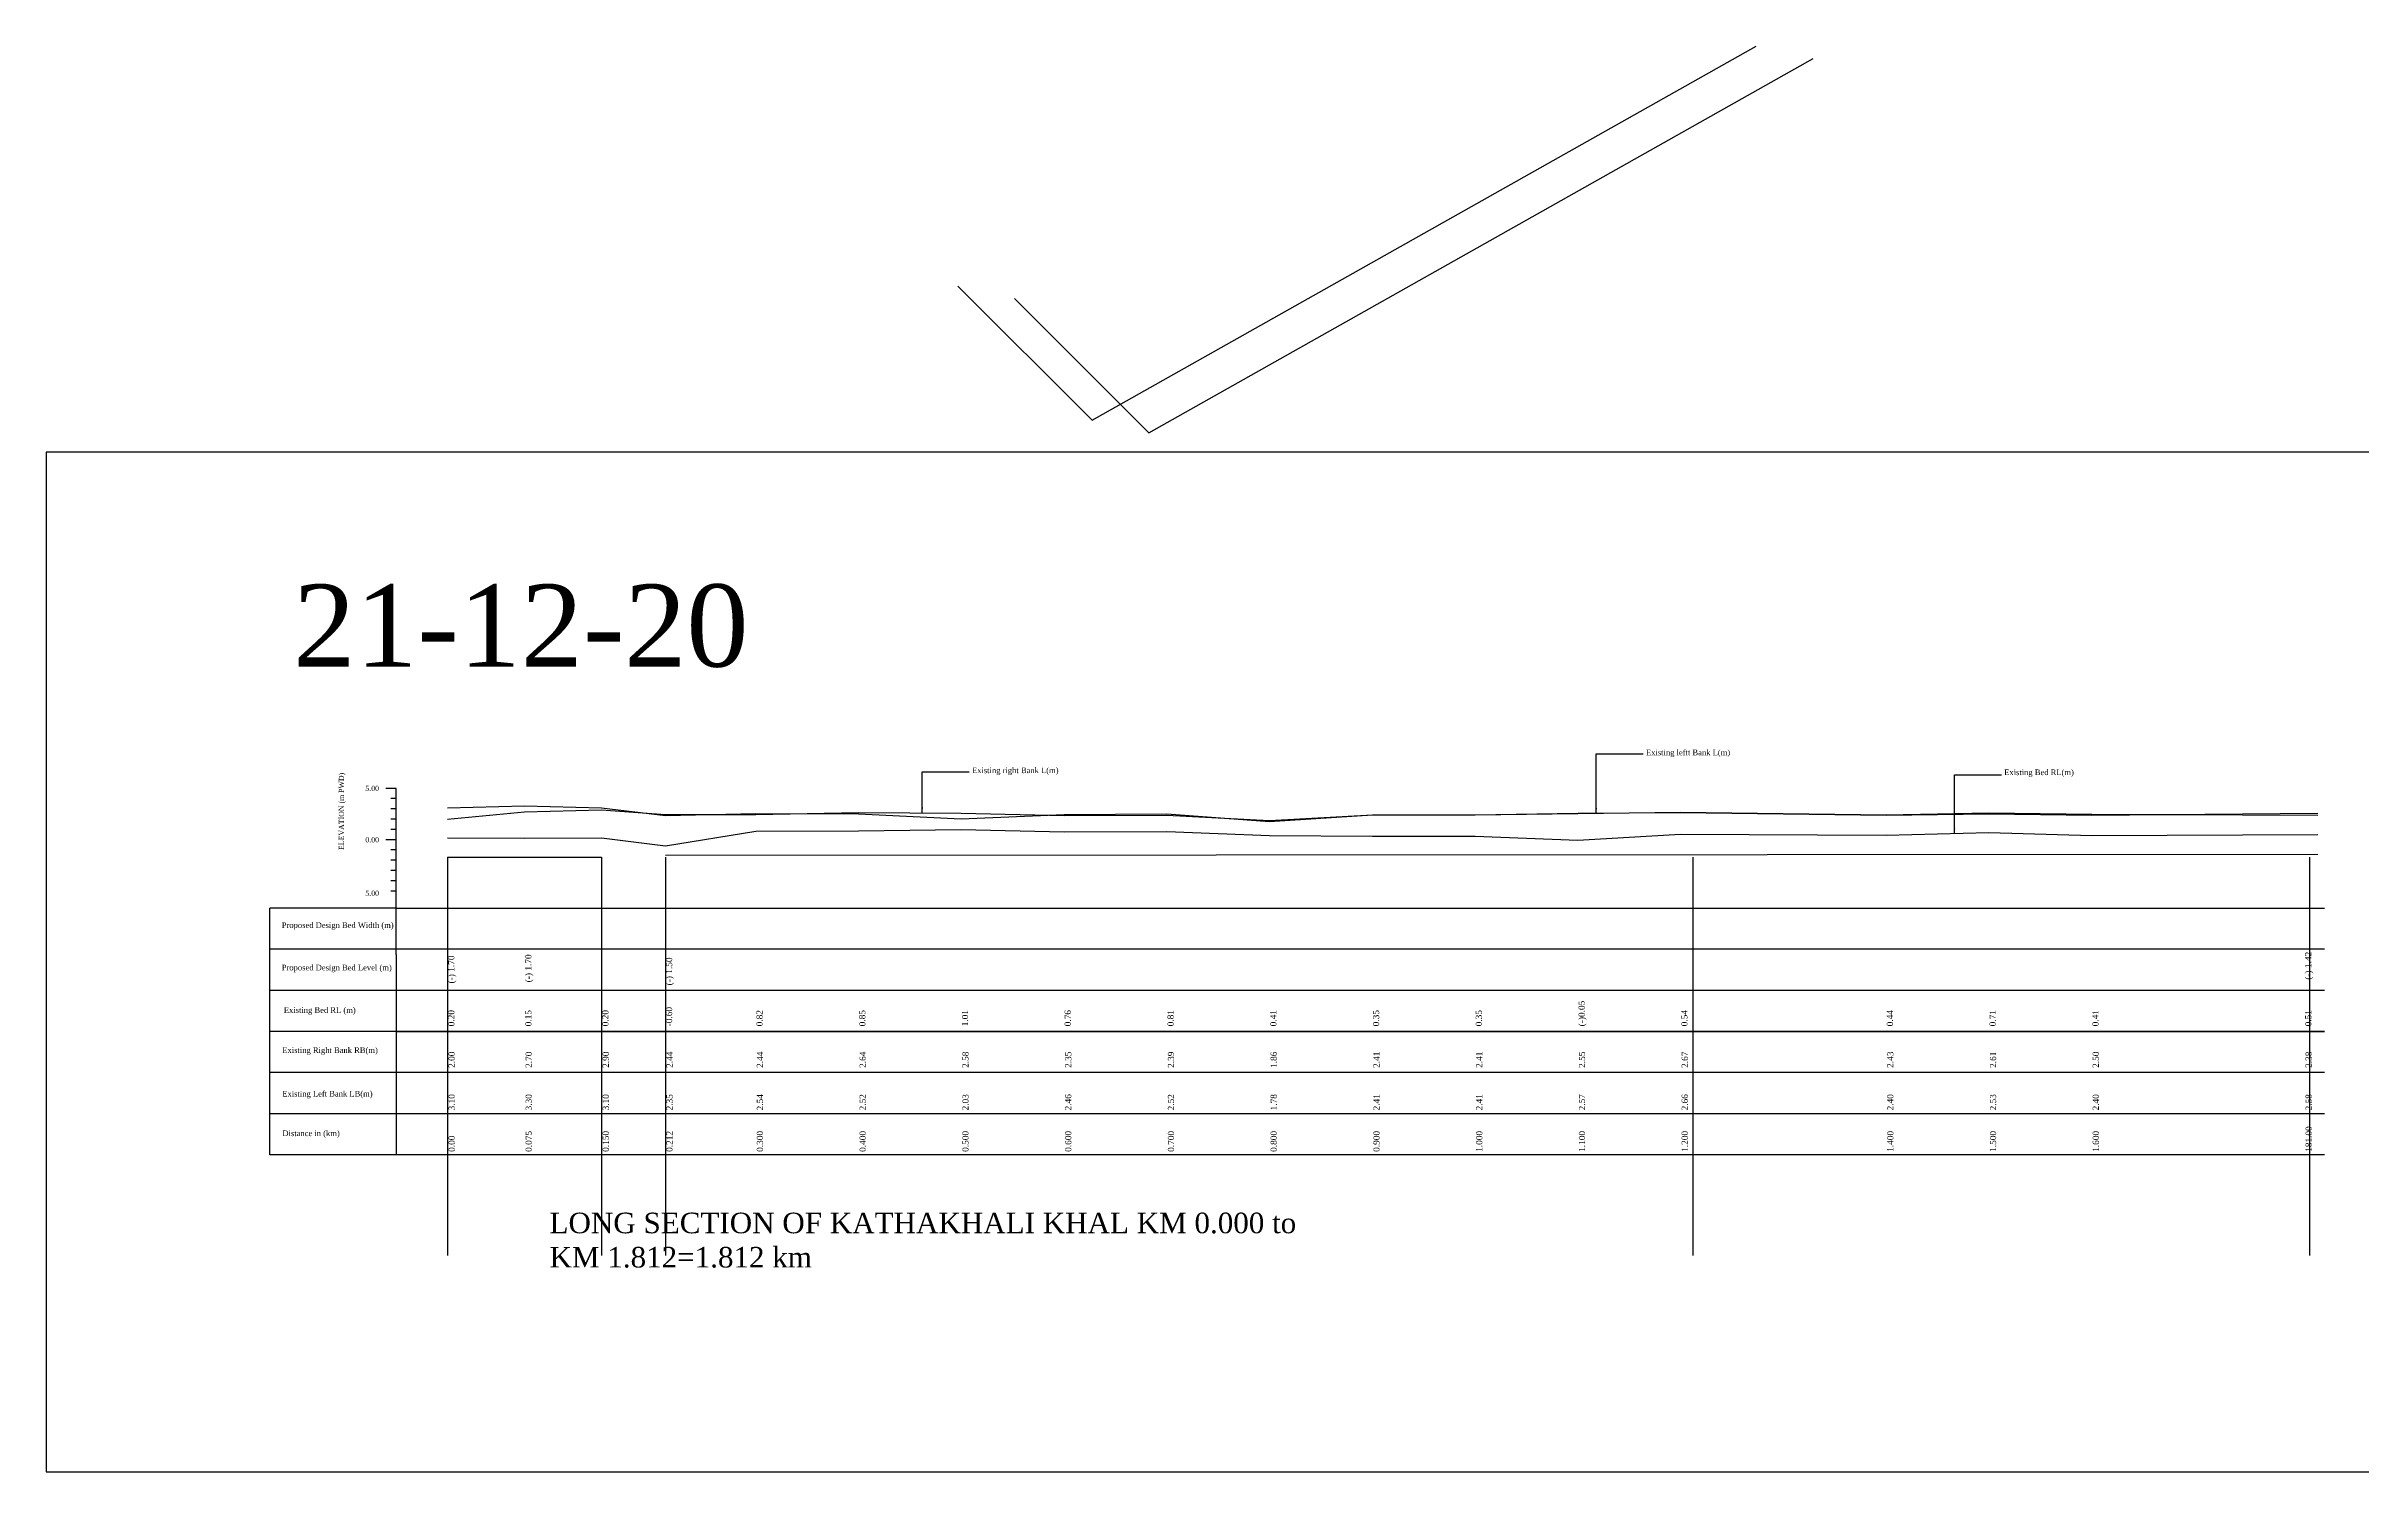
# Model space of a CAD drawing. Header units: metres. Extents: x 11843410 to 12733237, y -3989548 to -3515927.
# Drawn here: x 11905464.5 to 11905689.8, y -3898354 to -3898215.3 of the extents above; entities that cross this region are included whole.
import ezdxf

# ---------------------------------------------------------------- set-up
doc = ezdxf.new("R2010")
doc.units = ezdxf.units.M
doc.header["$LTSCALE"] = 50
doc.layers.add('Boundary', color=1, linetype='Continuous', lineweight=40)
doc.styles.add('liza', font='times.ttf', dxfattribs={"height": 2})
doc.styles.get("Standard").update_dxf_attribs({"font": 'times.ttf'})
doc.dimstyles.get("Standard").update_dxf_attribs({"dimtxt": 700, "dimasz": 850, "dimexe": 500, "dimexo": 1000, "dimgap": 0.151, "dimtad": 0, "dimdec": 0, "dimzin": 0, "dimdsep": 46, "dimtxsty": 'Standard', "dimcen": 0.09, "dimadec": 0, "dimazin": 0, "dimtfac": 1, "dimtdec": 0, "dimtofl": 0, "dimtmove": 0, "dimatfit": 3, "dimfxl": 1, "dimtolj": 1, "dimtzin": 0, "dimarcsym": 0})

msp = doc.modelspace()

# ---------------------------------------------------------------- linework, layer by layer
at = {"lineweight": -2}
for p, q in [((11905524.726, -3898294.024), (11905685.526, -3898293.944)), ((11905503.526, -3898294.224), (11905518.526, -3898294.224)), ((11905503.526, -3898294.224), (11905503.526, -3898332.986)), ((11905518.526, -3898294.224), (11905518.526, -3898332.986)), ((11905524.726, -3898294.224), (11905524.726, -3898332.986)), ((11905624.726, -3898294.224), (11905624.726, -3898332.986)), ((11905684.726, -3898294.224), (11905684.726, -3898332.986))]:
    msp.add_line(p, q, dxfattribs=at)
at = {"color": 3, "linetype": 'ByBlock', "ltscale": 0.5}
for points in [[(11905553.178, -3898238.656), (11905566.244, -3898251.706), (11905630.885, -3898215.305)], [(11905558.714, -3898239.858), (11905571.779, -3898252.908), (11905636.42, -3898216.507)]]:
    msp.add_lwpolyline(points, dxfattribs=at)
at = {"color": 7, "linetype": 'ByBlock', "ltscale": 0.5}
msp.add_lwpolyline([(11905464.484, -3898354.03), (11905711.892, -3898354.03), (11905711.892, -3898254.817), (11905464.484, -3898254.817)], close=True, dxfattribs=at)
at = {"color": 6, "linetype": 'ByBlock', "lineweight": -2, "ltscale": 0.5}
msp.add_lwpolyline([(11905503.526, -3898289.424), (11905511.026, -3898289.224), (11905518.526, -3898289.424), (11905524.726, -3898290.174), (11905533.526, -3898289.984), (11905543.526, -3898290.004), (11905553.526, -3898290.494), (11905563.526, -3898290.064), (11905573.526, -3898290.004), (11905583.526, -3898290.744), (11905593.526, -3898290.114), (11905603.526, -3898290.114), (11905613.526, -3898289.954), (11905623.526, -3898289.864), (11905643.526, -3898290.124), (11905653.526, -3898289.994), (11905663.526, -3898290.124), (11905685.526, -3898289.944)], dxfattribs=at)
at = {"color": 7, "linetype": 'ByBlock', "lineweight": -2, "ltscale": 0.5}
msp.add_lwpolyline([(11905503.526, -3898290.524), (11905511.026, -3898289.824), (11905518.526, -3898289.624), (11905524.726, -3898290.084), (11905533.526, -3898290.084), (11905543.526, -3898289.884), (11905553.526, -3898289.944), (11905563.526, -3898290.174), (11905573.526, -3898290.134), (11905583.526, -3898290.664), (11905593.526, -3898290.114), (11905603.526, -3898290.114), (11905613.526, -3898289.974), (11905623.526, -3898289.854), (11905643.526, -3898290.094), (11905653.526, -3898289.914), (11905663.526, -3898290.024), (11905685.526, -3898290.144)], dxfattribs=at)
at = {"color": 3, "linetype": 'ByBlock', "lineweight": -2, "ltscale": 0.5}
msp.add_lwpolyline([(11905503.526, -3898292.324), (11905511.026, -3898292.374), (11905518.526, -3898292.324), (11905524.726, -3898293.124), (11905533.526, -3898291.704), (11905543.526, -3898291.674), (11905553.526, -3898291.514), (11905563.526, -3898291.764), (11905573.526, -3898291.714), (11905583.526, -3898292.114), (11905593.526, -3898292.174), (11905603.526, -3898292.174), (11905613.526, -3898292.574), (11905623.526, -3898291.984), (11905643.526, -3898292.084), (11905653.526, -3898291.814), (11905663.526, -3898292.114), (11905685.526, -3898292.014)], dxfattribs=at)
at = {"layer": 'Boundary', "color": 0, "linetype": 'ByBlock', "lineweight": -2, "ltscale": 0.5}
for p, q in [((11905498.526, -3898287.524), (11905497.526, -3898287.524)), ((11905498.526, -3898288.524), (11905498.026, -3898288.524)), ((11905498.526, -3898303.689), (11905498.526, -3898287.524)), ((11905498.526, -3898289.524), (11905498.026, -3898289.524)), ((11905498.526, -3898290.524), (11905498.026, -3898290.524)), ((11905498.526, -3898291.524), (11905498.026, -3898291.524)), ((11905498.526, -3898292.524), (11905497.526, -3898292.524)), ((11905498.526, -3898293.524), (11905498.026, -3898293.524)), ((11905498.526, -3898294.524), (11905498.026, -3898294.524)), ((11905498.526, -3898295.524), (11905498.026, -3898295.524)), ((11905498.526, -3898296.524), (11905498.026, -3898296.524)), ((11905498.526, -3898297.524), (11905498.026, -3898297.524)), ((11905498.526, -3898299.189), (11905486.232, -3898299.189)), ((11905486.232, -3898299.189), (11905486.232, -3898299.189)), ((11905486.232, -3898323.189), (11905486.232, -3898299.189)), ((11905498.526, -3898299.189), (11905686.179, -3898299.189)), ((11905498.526, -3898299.189), (11905506.29, -3898299.189)), ((11905498.526, -3898299.189), (11905506.29, -3898299.189)), ((11905498.526, -3898299.189), (11905506.29, -3898299.189)), ((11905498.526, -3898299.189), (11905506.29, -3898299.189)), ((11905686.179, -3898303.189), (11905486.232, -3898303.189)), ((11905498.526, -3898303.689), (11905498.526, -3898323.189)), ((11905686.179, -3898307.189), (11905486.232, -3898307.189)), ((11905686.179, -3898311.189), (11905486.232, -3898311.189)), ((11905498.526, -3898311.189), (11905686.179, -3898311.189)), ((11905686.179, -3898315.189), (11905486.232, -3898315.189)), ((11905686.179, -3898319.189), (11905486.232, -3898319.189)), ((11905686.179, -3898323.189), (11905486.232, -3898323.189))]:
    msp.add_line(p, q, dxfattribs=at)

# ---------------------------------------------------------------- texts
at = {"lineweight": -2, "ltscale": 0.5}
for s, p in [('Existing leftt Bank L(m)', (11905620.154, -3898284.303)), ('Existing right Bank L(m)', (11905554.569, -3898286.045)), ('Existing Bed RL(m)', (11905655.013, -3898286.237)), ('Proposed Design Bed Width (m)', (11905487.397, -3898301.113)), ('Proposed Design Bed Level (m)', (11905487.397, -3898305.24)), ('Existing Bed RL (m)', (11905487.601, -3898309.378)), ('Existing Right Bank RB(m)', (11905487.449, -3898313.279)), ('Existing Left Bank LB(m)', (11905487.449, -3898317.518)), ('Distance in (km)', (11905487.459, -3898321.37))]:
    msp.add_text(s, height=0.55, dxfattribs=at).set_placement(p)
at = {"layer": 'Boundary', "color": 0, "linetype": 'ByBlock', "lineweight": -2, "ltscale": 0.5, "attachment_point": 1, "style": 'liza'}
for s, insert, char_height, width in [('21-12-20', (11905488.519, -3898267.679), 8, 291.61664), ('5.00', (11905495.526, -3898287.274), 0.5, 2), ('0.00', (11905495.526, -3898292.274), 0.5, 2), ('5.00', (11905495.526, -3898297.48), 0.5, 2), ('LONG SECTION OF KATHAKHALI KHAL KM 0.000 to KM 1.812=1.812 km', (11905513.455, -3898328.821), 2, 72.90416)]:
    msp.add_mtext(s, dxfattribs=dict(at, insert=insert, char_height=char_height, width=width))
at = {"layer": 'Boundary', "color": 0, "linetype": 'ByBlock', "lineweight": -2, "ltscale": 0.5, "insert": (11905492.95, -3898293.517), "char_height": 0.5, "width": 10, "attachment_point": 1, "rotation": 90, "style": 'liza'}
msp.add_mtext('ELEVATION (m PWD)', dxfattribs=at)
at = {"layer": 'Boundary', "color": 0, "linetype": 'ByBlock', "lineweight": -2, "ltscale": 0.5, "char_height": 0.6, "attachment_point": 1, "rotation": 90}
for s, insert, width in [('(-) 1.70', (11905503.587, -3898306.51), 5.50296), ('(-) 1.70', (11905511.087, -3898306.4), 6.78497), ('(-) 1.50', (11905524.787, -3898306.698), 8.29709), ('(-) 1.42', (11905684.298, -3898306.149), 5.20711), ('0.20', (11905503.587, -3898310.685), 2.15), ('0.15', (11905511.087, -3898310.685), 2.15), ('0.20', (11905518.587, -3898310.685), 2.15), ('-0.60', (11905524.787, -3898310.685), 2.15), ('0.82', (11905533.587, -3898310.685), 2.15), ('0.85', (11905543.587, -3898310.685), 2.15), ('1.01', (11905553.587, -3898310.685), 2.15), ('0.76', (11905563.587, -3898310.685), 2.15), ('0.81', (11905573.587, -3898310.685), 2.15), ('0.41', (11905583.587, -3898310.685), 2.15), ('0.35', (11905593.587, -3898310.685), 2.15), ('0.35', (11905603.587, -3898310.685), 2.15), ('(-)0.05', (11905613.587, -3898310.685), 2.15), ('0.54', (11905623.587, -3898310.685), 2.15), ('0.44', (11905643.587, -3898310.685), 2.15), ('0.71', (11905653.587, -3898310.685), 2.15), ('0.41', (11905663.587, -3898310.685), 2.15), ('0.51', (11905684.298, -3898310.685), 2.15), ('2.00', (11905503.626, -3898314.73), 2.15), ('2.70', (11905511.126, -3898314.73), 2.15), ('2.90', (11905518.626, -3898314.73), 2.15), ('2.44', (11905524.826, -3898314.73), 2.15), ('2.44', (11905533.626, -3898314.73), 2.15), ('2.64', (11905543.626, -3898314.73), 2.15), ('2.58', (11905553.626, -3898314.73), 2.15), ('2.35', (11905563.626, -3898314.73), 2.15), ('2.39', (11905573.626, -3898314.73), 2.15), ('1.86', (11905583.626, -3898314.73), 2.15), ('2.41', (11905593.626, -3898314.73), 2.15), ('2.41', (11905603.626, -3898314.73), 2.15), ('2.55', (11905613.626, -3898314.73), 2.15), ('2.67', (11905623.626, -3898314.73), 2.15), ('2.43', (11905643.626, -3898314.73), 2.15), ('2.61', (11905653.626, -3898314.73), 2.15), ('2.50', (11905663.626, -3898314.73), 2.15), ('2.38', (11905684.338, -3898314.73), 2.15), ('3.10', (11905503.626, -3898318.871), 2.15), ('3.30', (11905511.126, -3898318.871), 2.15), ('3.10', (11905518.626, -3898318.871), 2.15), ('2.35', (11905524.826, -3898318.871), 2.15), ('2.54', (11905533.626, -3898318.871), 2.15), ('2.52', (11905543.626, -3898318.871), 2.15), ('2.03', (11905553.626, -3898318.871), 2.15), ('2.46', (11905563.626, -3898318.871), 2.15), ('2.52', (11905573.626, -3898318.871), 2.15), ('1.78', (11905583.626, -3898318.871), 2.15), ('2.41', (11905593.626, -3898318.871), 2.15), ('2.41', (11905603.626, -3898318.871), 2.15), ('2.57', (11905613.626, -3898318.871), 2.15), ('2.66', (11905623.626, -3898318.871), 2.15), ('2.40', (11905643.626, -3898318.871), 2.15), ('2.53', (11905653.626, -3898318.871), 2.15), ('2.40', (11905663.626, -3898318.871), 2.15), ('2.58', (11905684.338, -3898318.871), 2.15), ('0.075', (11905511.126, -3898322.904), 2.15), ('0.150', (11905518.626, -3898322.904), 2.15), ('0.212', (11905524.826, -3898322.904), 2.15), ('0.300', (11905533.626, -3898322.904), 2.15), ('0.400', (11905543.626, -3898322.904), 2.15), ('0.500', (11905553.626, -3898322.904), 2.15), ('0.600', (11905563.626, -3898322.904), 2.15), ('0.700', (11905573.626, -3898322.904), 2.15), ('0.800', (11905583.626, -3898322.904), 2.15), ('0.900', (11905593.626, -3898322.904), 2.15), ('1.000', (11905603.626, -3898322.904), 2.15), ('1.100', (11905613.626, -3898322.904), 2.15), ('1.200', (11905623.626, -3898322.904), 2.15), ('1.400', (11905643.626, -3898322.904), 2.15), ('1.500', (11905653.626, -3898322.904), 2.15), ('1.600', (11905663.626, -3898322.904), 2.15), ('181.00', (11905684.338, -3898322.904), 2.15), ('0.00', (11905503.626, -3898322.904), 2.15)]:
    msp.add_mtext(s, dxfattribs=dict(at, insert=insert, width=width))

# ---------------------------------------------------------------- leaders
at = {"color": 6, "linetype": 'ByBlock', "lineweight": -2, "ltscale": 0.5}
msp.add_leader([(11905615.309, -3898289.943), (11905615.309, -3898284.177), (11905619.886, -3898284.177)], dimstyle='Standard', override={"dimtxt": 0.5, "dimasz": 0.5, "dimfxl": 0.12}, dxfattribs=at)
at = {"color": 7, "linetype": 'ByBlock', "lineweight": -2, "ltscale": 0.5}
msp.add_leader([(11905549.724, -3898289.867), (11905549.724, -3898285.919), (11905554.301, -3898285.919)], dimstyle='Standard', override={"dimtxt": 0.5, "dimasz": 0.5, "dimfxl": 0.12}, dxfattribs=at)
at = {"color": 3, "linetype": 'ByBlock', "lineweight": -2, "ltscale": 0.5}
msp.add_leader([(11905650.168, -3898291.961), (11905650.168, -3898286.194), (11905654.745, -3898286.194)], dimstyle='Standard', override={"dimtxt": 0.5, "dimasz": 0.5, "dimfxl": 0.12}, dxfattribs=at)

doc.saveas('drawing.dxf')
